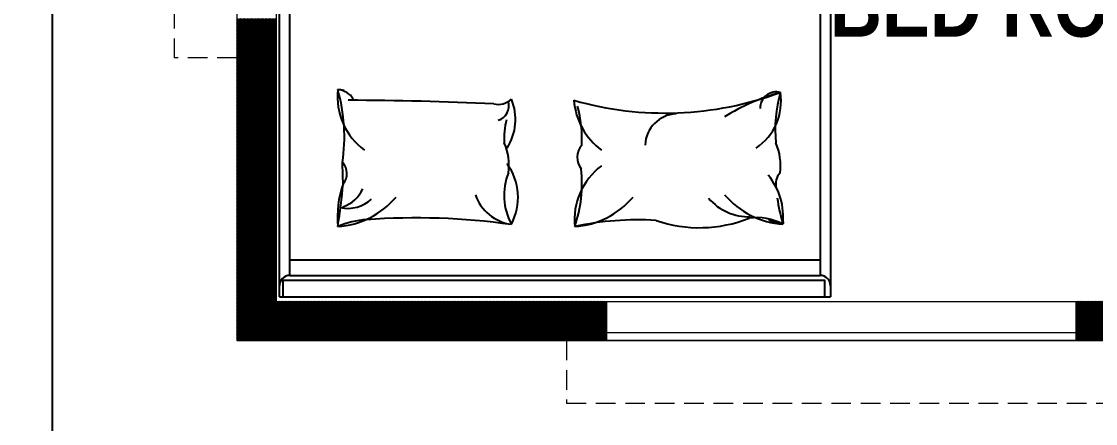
# Model space of a CAD drawing. Header units: feet. Extents: x 36275 to 37218, y -947 to -334.
# Drawn here: x 36489.9 to 36626.7, y -843.5 to -792.3 of the extents above; entities that cross this region are included whole.
import ezdxf

# ---------------------------------------------------------------- set-up
doc = ezdxf.new("R2010")
doc.units = ezdxf.units.FT
doc.header["$MEASUREMENT"] = 0
doc.header["$PDMODE"] = 35
doc.linetypes.add('HIDDEN', pattern=[0.375, 0.25, -0.125])
doc.layers.add('FURN', color=171, linetype='Continuous')
doc.layers.add('hatch', color=252, linetype='Continuous')
for name, color, linetype, lineweight in [('SLAB LINE', 50, 'Continuous', 30), ('text', 6, 'Continuous', 25), ('wall', 7, 'Continuous', 40), ('Wall_SYN', 7, 'Continuous', 35), ('window', 116, 'Continuous', 20)]:
    doc.layers.add(name, color=color, linetype=linetype, lineweight=lineweight)
doc.styles.add('plan', font='trebuc.ttf')
doc.styles.get("Standard").update_dxf_attribs({"font": 'swisscb.ttf'})
doc.dimstyles.new('WORKING', dxfattribs={"dimtxt": 6, "dimasz": 3, "dimexe": 3, "dimexo": 4, "dimgap": 1, "dimtad": 0, "dimdec": 3, "dimzin": 3, "dimdsep": 46, "dimlunit": 4, "dimtxsty": 'plan', "dimcen": 0.09, "dimclrd": 256, "dimclre": 256, "dimclrt": 7, "dimadec": 0, "dimazin": 0, "dimtfac": 1, "dimtdec": 3, "dimtmove": 1, "dimatfit": 3, "dimfxl": 12, "dimtolj": 1, "dimtzin": 0, "dimlwd": -1, "dimlwe": -1, "dimarcsym": 0})

# ---------------------------------------------------------------- blocks, each defined once
blk = doc.blocks.new('*D9')
at = {"layer": 'Defpoints', "color": 0, "lineweight": 0, "transparency": 16777216}
for p in [(36535.06845964176, -423.9395204819275), (36493.79485159284, -883.9395204819278), (36669.06845964176, -883.9395204819277)]:
    blk.add_point(p, dxfattribs=at)
at = {"layer": 'hatch', "transparency": 16777216}
for p, q in [((36531.06845964176, -423.9395204819275), (36490.79485159284, -423.9395204819275)), ((36493.79485159284, -426.9395204819275), (36493.79485159284, -643.2869952294024)), ((36493.79485159284, -880.9395204819278), (36493.79485159284, -664.5920457344529)), ((36665.06845964176, -883.9395204819277), (36490.79485159284, -883.9395204819278))]:
    blk.add_line(p, q, dxfattribs=at)
at = {"layer": 'hatch', "lineweight": 0, "transparency": 16777216}
for points in [[(36493.29485159284, -426.9395204819275), (36494.29485159284, -426.9395204819275), (36493.79485159284, -423.9395204819275)], [(36493.29485159284, -880.9395204819278), (36494.29485159284, -880.9395204819278), (36493.79485159284, -883.9395204819278)]]:
    blk.add_solid(points, dxfattribs=at)
at = {"layer": 'hatch', "color": 7, "lineweight": 0, "transparency": 16777216, "insert": (36493.79485159284, -653.9395204819378), "char_height": 6, "attachment_point": 5, "rotation": 90, "style": 'plan'}
blk.add_mtext('\\A1;38\'-4"', dxfattribs=at)
blk = doc.blocks.new('A$C625a09c8')
at = {"layer": 'FURN', "color": 30, "true_color": 0xf8991e}
blk.add_line((15.85381554917694, 18.76396477543062), (3.838281302963878, 18.76396477543062), dxfattribs=at)
at = {"layer": 'FURN'}
for p, q in [((15.62852428186306, 18.29985119891063), (4.063572570274118, 18.29985119891063)), ((4.063572570274118, 17.96683976019921), (15.62852428186306, 17.96683976019921))]:
    blk.add_line(p, q, dxfattribs=at)
at = {"layer": 'FURN', "color": 30, "true_color": 0xf8991e}
blk.add_lwpolyline([(15.85381554917694, 18.76396477543062), (15.85381554917694, 3.51925570144374), (3.838281302963878, 3.51925570144374), (3.838281302963878, 18.76396477543062)], dxfattribs=at)
at = {"layer": 'FURN'}
blk.add_lwpolyline([(3.95947534444349, 18.76396477543062), (3.95947534444349, 18.41194717058158), (15.7787184600711, 18.41194717058158), (15.7787184600711, 18.76396477543062)], dxfattribs=at)
for points in [[(15.62852428186306, 18.29985119891063), (15.62852428186306, 4.120032413732531, -0.4142135623731124), (15.25303883634115, 3.744546968538373), (4.439058015796036, 3.744546968538373, -0.4142135623731097), (4.063572570274118, 4.120032413732531), (4.063572570274118, 18.29985119891063)], [(13.95584674910788, 17.07825232366741, -0.05340411299859054), (10.79691627456123, 17.18558199739226, -0.04065384694648601)]]:
    blk.add_lwpolyline(points, format="xyb", dxfattribs=at)
for centre, radius, start, end in [((4.063572570274118, 18.52514246600526), 0.2252912671033832, 180, 270), ((15.62852428186306, 18.52514246600526), 0.2252912671033832, 270, 0), ((4.952616459177079, 16.7919610262893), 0.3677551105245611, 45.59910881888732, 107.077404902207), ((6.326543796127226, 17.03583192469694), 1.459288977957638, 174.1100114663333, 219.0595772858012), ((1.149969228372356, 16.08958054393486), 3.882881132473113, 7.672701365516385, 16.39543369028107), ((4.746220606983115, 15.35048053040072), 1.839611615414575, 40.41890216988493, 85.98709613898907), ((5.44232116306739, 18.21296832279819), 1.17363657277916, 241.0908229889819, 278.4041839721869), ((6.695198431854806, 14.34802691974278), 2.912116432225225, 71.01829858510641, 111.7974093971815), ((8.049295307377179, 23.51821020373876), 6.429308357938145, 266.3715658508289, 282.2561728934731), ((9.542866009160207, 15.40033562577224), 1.839611615414575, 94.01290386101091, 139.5810978301151), ((7.962542820016097, 17.08568702006846), 1.459288977957638, 306.57109753607, 5.889976466864948), ((12.09696963162787, 16.30187132536747), 2.840631059355101, 160.8133065138497, 186.5053069634689), ((11.89358766537771, 16.59935299764351), 1.243524258056251, 151.8731337594828, 216.2611200490873), ((9.627518609435356, 16.55786362028437), 1.32722313878722, 338.3017347144729, 28.22635995649274), ((10.66744791423116, 16.22841169048905), 0.9658866665731952, 19.0224557007069, 82.29683428558458), ((14.71001281220015, 15.40033562577224), 1.839611615414575, 94.01290386101091, 139.5810978301151), ((13.73469372747059, 19.28106669385022), 2.213887939444435, 275.7330382304104, 292.4821500625846), ((12.2726656413688, 17.0458312249034), 2.316382130091473, 341.3058141415548, 4.695159724196829), ((26.71227434679167, 15.27299475463576), 12.28870751279765, 170.8108198613142, 175.1901538258122), ((5.607941030273651, 15.85033690024164), 1.174318570254299, 40.94820663205041, 91.04228365431344), ((14.36690766573156, 16.06556622942981), 0.7738217574643704, 78.22069032002341, 132.5490891325968), ((14.69061693892581, 16.12306685449761), 0.7149802889081688, 107.8616722251402, 156.1244312971758), ((4.687932443717727, 16.30325494512851), 0.344447686989834, 316.7315570311536, 14.64939228947405), ((14.71516906917532, 16.07844862598722), 0.3350607859482206, 137.8286592946411, 225.5264042921725), ((32.19871022104053, 16.64687143432428), 17.73666992954318, 181.1123550095313, 182.609458306144), ((6.190284746862744, 15.90157893532029), 1.262448981140997, 172.4632442471801, 202.9830351376349), ((8.950471615051356, 15.72754034046392), 0.4108945732882934, 319.0979953724188, 37.91670997323407), ((12.11224230236621, 15.90157893532029), 1.262448981140997, 172.4632442471801, 202.9830351376349), ((18.15913596071914, 15.27597139871779), 3.721594732748701, 171.2929088693153, 195.9756967965508), ((6.154542045773269, 14.49890331167984), 1.239506862889849, 124.2427853763585, 188.7378720600889), ((7.167674198917666, 15.49071717743357), 0.7135780748221979, 273.1159846341224, 357.3699806053985), ((7.907607951772661, 14.35199845287127), 1.53178863042483, 4.909953780344741, 52.88025221858135), ((11.73376024860772, 15.30486137257469), 2.47749040768948, 176.4445883204249, 196.2045652587274), ((11.84933260509206, 14.90000171043044), 1.143423517034392, 146.9521873041996, 202.5533307199391), ((13.12968962305604, 14.40142846706937), 1.459288977957638, 354.1100235331351, 53.42890246392998), ((2.231907903256797, 15.10634744192981), 2.812434005229636, 343.5644030283725, 6.170418859822891), ((9.577715201077808, 15.29397206684371), 1.377073556068574, 343.7699555624797, 4.776715332788442), ((3.635467200045241, 18.91823638900405), 4.785873735326012, 285.6862532087204, 301.6501135885452), ((7.444606007287803, 7.529133055414377), 7.232877102657498, 74.03692794056504, 110.3493486442045), ((11.17568044024665, 14.60369158690764), 0.3278362886191951, 106.7005308541576, 196.6479432014597), ((5.015043240542582, 14.65914657114553), 0.3589047084057966, 256.1981626950089, 0.2273253336034508), ((11.08998296049322, 14.1190237906639), 0.453038156305888, 78.62976968094486, 130.9009409323365), ((14.64534024271416, 88.51495861763283), 74.032968403563, 267.3165716907175, 269.7724086938061), ((14.60716743814919, 14.67858468958656), 0.4276907980343915, 211.4588158733777, 266.5291459923153), ((14.71001281220015, 16.08677986136559), 1.839611615414575, 261.6583423855308, 265.9870961389891)]:
    blk.add_arc(centre, radius, start, end, dxfattribs=at)

msp = doc.modelspace()

# ---------------------------------------------------------------- hatches: boundary and pattern name
at = {"layer": 'SLAB LINE'}
h = msp.add_hatch(dxfattribs=at)
h.set_pattern_fill('ANSI31', color=8)
h.set_pattern_definition([(45, (0, 0), (-0.08838834764831845, 0.08838834764831845), [])])
h.paths.add_polyline_path([(36653.31314333927, -637.9395204819309), (36633.31314333927, -637.9395204819309), (36522.31314333927, -637.9395204819273), (36522.31314333927, -625.939520481927), (36517.31314333927, -625.939520481927), (36517.31314333927, -731.9395204819273), (36522.31314333928, -731.9395204819273), (36522.31314333928, -695.939520481927), (36666.31314333927, -695.9395204819268), (36666.31314333927, -700.9395204819268), (36671.31314333927, -700.9395204819268), (36671.31314333927, -690.9395204819268), (36623.31314333927, -690.9395204819266), (36623.31314333927, -685.939520481927), (36619.45600048213, -685.939520481927), (36618.31314333927, -685.939520481927), (36618.31314333927, -690.939520481927), (36522.31314333928, -690.939520481927), (36522.31314333928, -642.9395204819273), (36618.31314333927, -642.9395204819275), (36618.31314333927, -655.0823776247885), (36623.31314333927, -655.0823776247885), (36623.31314333927, -642.9395204819275), (36653.31314333927, -642.9395204819275)])
h.paths.add_polyline_path([(36671.31314333927, -742.0823776247839), (36666.31314333927, -742.0823776247839), (36666.31314333927, -827.939520481927), (36624.31314333927, -827.939520481927), (36624.31314333927, -832.9395204819273), (36671.31314333927, -832.9395204819273), (36671.31314333927, -767.9395204819277), (36725.17028619641, -767.9395204819275), (36725.17028619641, -762.9395204819275), (36671.31314333927, -762.9395204819277)])
h.paths.add_polyline_path([(36564.31314333927, -827.939520481927), (36522.31314333927, -827.939520481927), (36522.31314333928, -791.9395204819273), (36517.31314333927, -791.9395204819273), (36517.31314333927, -832.9395204819273), (36564.31314333927, -832.9395204819273)])

# ---------------------------------------------------------------- linework, layer by layer
at = {"layer": 'wall', "lineweight": 0}
for p, q in [((36517.31314333927, -423.9395204819273), (36517.31314333927, -832.9395204819273)), ((36522.31314333928, -695.9395204819273), (36522.31314333927, -827.9395204819273)), ((36522.31314333927, -827.939520481927), (36666.31314333927, -827.939520481927)), ((36517.31314333927, -832.9395204819273), (36671.31314333927, -832.9395204819273))]:
    msp.add_line(p, q, dxfattribs=at)
at = {"layer": 'Wall_SYN'}
for p, q in [((36564.31314333927, -827.9395204819277), (36564.31314333927, -832.9395204819227)), ((36624.31314333927, -827.9395204819277), (36624.31314333927, -832.9395204819232))]:
    msp.add_line(p, q, dxfattribs=at)
at = {"layer": 'window', "linetype": 'HIDDEN', "ltscale": 10}
for p, q in [((36509.31314333928, -726.9395204819273), (36509.31314333927, -796.9395204819346)), ((36517.31314333928, -796.9395204819309), (36509.31314333927, -796.9395204819346)), ((36559.31314333927, -832.9395204819205), (36559.31314333927, -840.9395204819277)), ((36629.31314333927, -840.9395204819205), (36559.31314333927, -840.9395204819277))]:
    msp.add_line(p, q, dxfattribs=at)
at = {"layer": 'window'}
for p, q in [((36624.31314333927, -831.9395204819205), (36564.31314333927, -831.9395204819277)), ((36624.31314333927, -832.9395204819205), (36564.31314333927, -832.9395204819277))]:
    msp.add_line(p, q, dxfattribs=at)

# ---------------------------------------------------------------- block references
at = {"layer": 'FURN', "lineweight": 0, "xscale": 5.844683936724634, "yscale": 5.844683936724634, "zscale": 5.844683936724634, "rotation": 180}
msp.add_blockref('A$C625a09c8', (36615.38646038651, -717.6785253300914), dxfattribs=at)

# ---------------------------------------------------------------- texts
at = {"layer": 'text', "lineweight": 0, "insert": (36618.08854877108, -786.2261236236998), "char_height": 8, "width": 96.38787878787844, "attachment_point": 2}
msp.add_mtext('BED ROOM', dxfattribs=at)

# ---------------------------------------------------------------- dimensions: what is measured, and where the dimension line sits
at = {"layer": 'hatch', "lineweight": 0}
dim = msp.add_linear_dim(base=(36493.79485159284, -883.9395204819278), p1=(36535.06845964174, -423.9395204819273), p2=(36669.06845964174, -883.9395204819273), angle=90, dimstyle='WORKING', dxfattribs=at)
dim.commit()
dim.dimension.update_dxf_attribs({"geometry": '*D9', "text_midpoint": (36493.79485159284, -653.9395204819378)})

doc.saveas('drawing.dxf')
